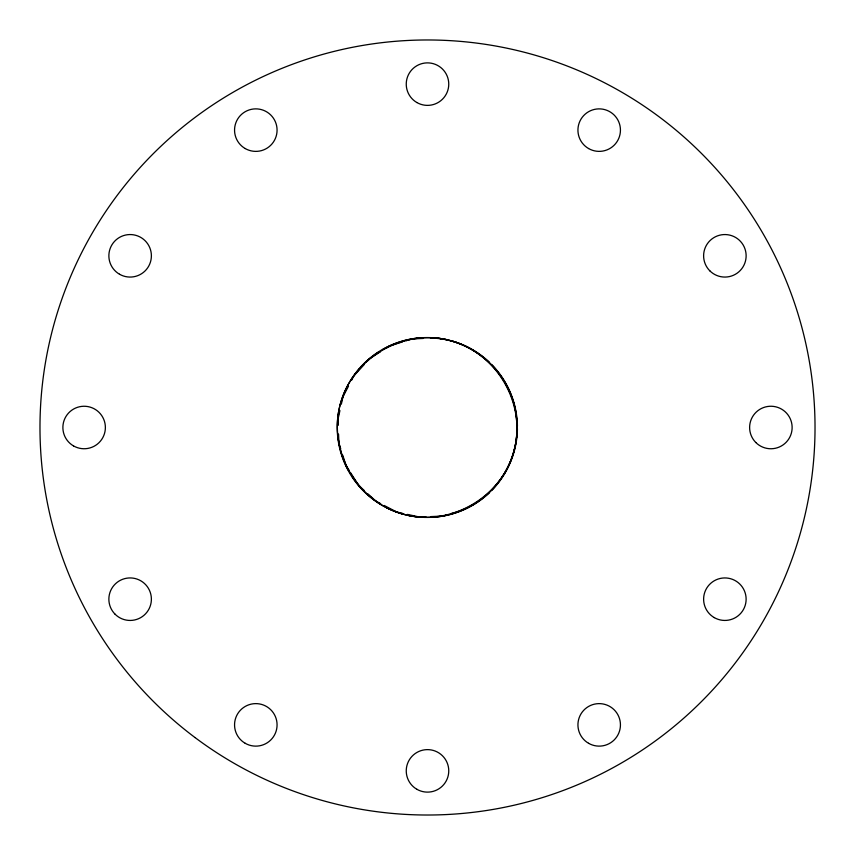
<?xml version="1.0" encoding="UTF-8"?>
<svg xmlns="http://www.w3.org/2000/svg" width="855" height="855" viewBox="0 0 855 855"><rect width="100%" height="100%" fill="white"/><g stroke="black" fill="none" stroke-linecap="round" stroke-linejoin="round"><path stroke-width="1.28" d="M339.927 410.592L337.907 419.72L338.163 425.448M341.359 404.073L342.973 396.795L348.53 386.107M351.512 380.368L353.799 375.965L364.209 364.583M367.81 360.66L369.649 358.64L380.528 351.704M386.77 347.718L389.442 346.019L402.513 341.882M406.007 340.782L411.832 338.943L423.161 338.441M447.144 514.806L443.168 516.057L430.984 516.591M450.703 513.673C488.333 504.856 517.029 467.974 516.837 429.456M431.123 338.088C476.791 338.698 517.788 379.973 516.677 425.918M425.908 516.815L419.72 517.093L407.472 514.389M402.416 513.267L396.795 512.027L384.184 505.476M380.699 503.659L375.965 501.201L368.067 493.976M364.23 490.46L358.64 485.351L350.582 472.719M349.214 470.571L346.019 465.558L342.737 455.17M340.739 448.854L338.943 443.168L338.548 434.18M517.425 428.772A89.935 89.935 0 0 1 492.042 490.129M489.242 492.897A89.935 89.935 0 0 1 431.476 517.339M424.914 517.393A89.935 89.935 0 0 1 406.809 515.02M404.255 514.379A89.935 89.935 0 0 1 386.022 507.293M380.315 504.055A89.935 89.935 0 0 1 367.757 494.724M362.103 489.242A89.935 89.935 0 0 1 351.683 475.872M348.99 471.362A89.935 89.935 0 0 1 337.81 434.105M337.607 424.914A89.935 89.935 0 0 1 339.157 410.667M340.621 404.255A89.935 89.935 0 0 1 347.109 387.197M350.945 380.315A89.935 89.935 0 0 1 359.41 368.751M365.758 362.103A89.935 89.935 0 0 1 379.128 351.683M382.506 349.631A89.935 89.935 0 0 1 422.21 337.725M430.086 337.607A89.935 89.935 0 0 1 448.191 339.98M450.745 340.621A89.935 89.935 0 0 1 489.178 362.05M491.988 364.818A89.935 89.935 0 0 1 517.425 426.153M340.29 404.223C327.551 450.638 357.315 502.206 403.891 514.368C450.296 527.118 501.864 497.343 514.026 450.777C526.776 404.362 497.012 352.794 450.435 340.632C404.02 327.882 352.463 357.657 340.29 404.223M195.036 737.555A387.529 387.529 0 0 0 812.25 473.798A387.529 387.529 0 0 0 275.214 71.147A387.529 387.529 0 0 0 195.036 737.555M416.877 102.536A21.257 21.257 0 0 0 448.757 84.121A21.257 21.257 0 0 0 416.877 65.717A21.257 21.257 0 0 0 416.877 102.536M588.561 148.535A21.257 21.257 0 0 0 620.441 130.131A21.257 21.257 0 0 0 588.561 111.716A21.257 21.257 0 0 0 588.561 148.535M709.842 270.843A21.257 21.257 0 0 0 745.41 261.309A21.257 21.257 0 0 0 719.376 235.275A21.257 21.257 0 0 0 709.842 270.843M755.841 442.527A21.257 21.257 0 0 0 791.409 433.004A21.257 21.257 0 0 0 765.375 406.969A21.257 21.257 0 0 0 755.841 442.527M714.246 617.599A21.257 21.257 0 0 0 746.126 599.184A21.257 21.257 0 0 0 714.246 580.78A21.257 21.257 0 0 0 714.246 617.599M588.561 743.284A21.257 21.257 0 0 0 620.441 724.869A21.257 21.257 0 0 0 588.561 706.465A21.257 21.257 0 0 0 588.561 743.284M416.877 789.283A21.257 21.257 0 0 0 448.757 770.879A21.257 21.257 0 0 0 416.877 752.464A21.257 21.257 0 0 0 416.877 789.283M245.182 743.284A21.257 21.257 0 0 0 277.073 724.869A21.257 21.257 0 0 0 245.182 706.465A21.257 21.257 0 0 0 245.182 743.284M115.094 614.221A21.257 21.257 0 0 0 150.662 604.688A21.257 21.257 0 0 0 124.627 578.653A21.257 21.257 0 0 0 115.094 614.221M73.498 445.904A21.257 21.257 0 0 0 105.379 427.5A21.257 21.257 0 0 0 73.498 409.096A21.257 21.257 0 0 0 73.498 445.904M119.497 274.22A21.257 21.257 0 0 0 151.388 255.816A21.257 21.257 0 0 0 119.497 237.401A21.257 21.257 0 0 0 119.497 274.22M245.182 148.535A21.257 21.257 0 0 0 277.073 130.131A21.257 21.257 0 0 0 245.182 111.716A21.257 21.257 0 0 0 245.182 148.535M363.567 491.091A89.935 89.935 0 0 0 514.026 450.777A89.935 89.935 0 0 0 403.891 340.632A89.935 89.935 0 0 0 363.567 491.091"/></g></svg>
